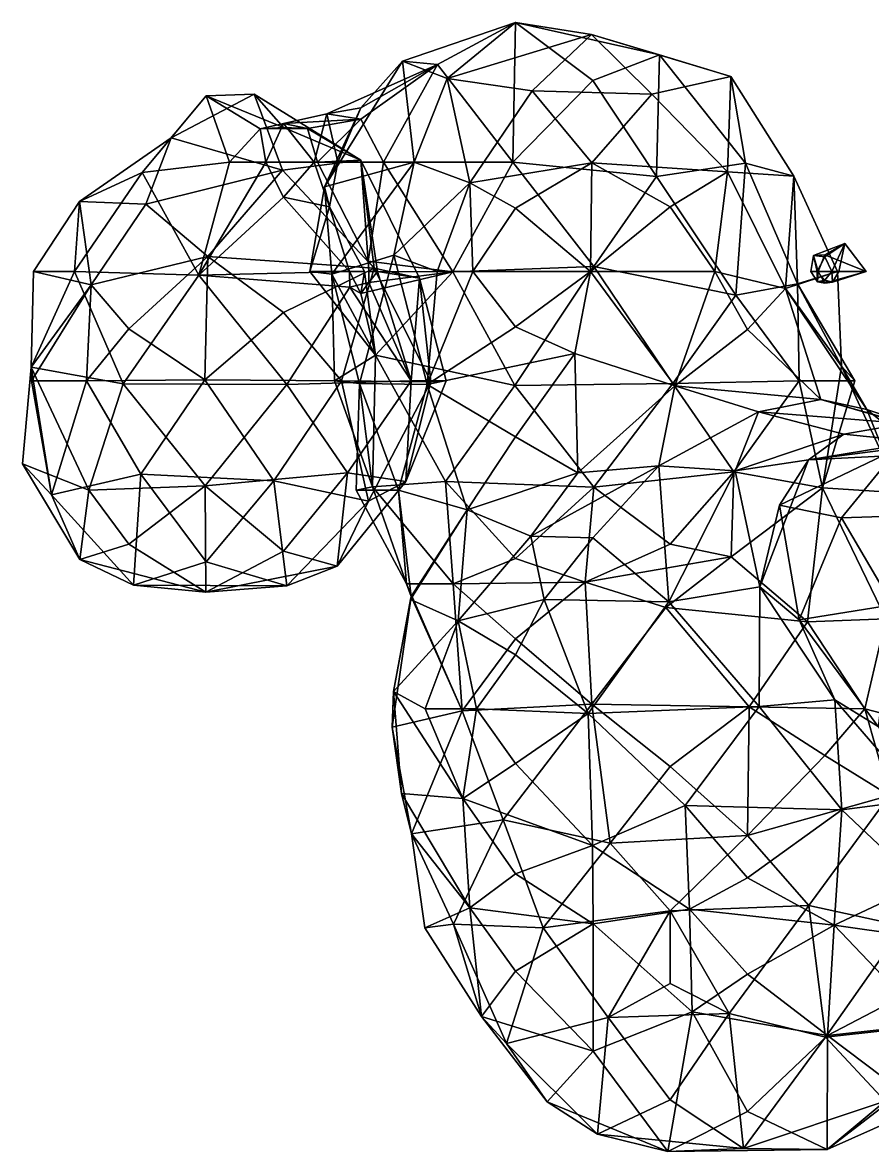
# Model space of a CAD drawing. Extents: x 290034 to 295698, y 4553723 to 4561693.
# Drawn here: x 291415 to 291553.5, y 4560545.4 to 4560729.3 of the extents above; entities that cross this region are included whole.
import ezdxf

# ---------------------------------------------------------------- set-up
doc = ezdxf.new("R2010")
doc.units = 0
doc.layers.add('Au_ppm_Pref_-_0_2', color=7, linetype='CONTINUOUS')

msp = doc.modelspace()

# ---------------------------------------------------------------- linework, layer by layer
at = {"layer": 'Au_ppm_Pref_-_0_2'}
for points in [[(291495.3, 4560729.26, 1603.63), (291484.17, 4560720.15, 1608.83), (291476.92, 4560722.95, 1603.62)], [(291495.3, 4560729.26, 1603.63), (291476.92, 4560722.95, 1603.62), (291482.6, 4560722.45, 1598.25)], [(291494.9, 4560706.53, 1597.78), (291495.3, 4560729.26, 1603.63), (291482.6, 4560722.45, 1598.25)], [(291495.3, 4560729.26, 1603.63), (291507.71, 4560727.34, 1609.88), (291484.17, 4560720.15, 1608.83)], [(291494.9, 4560706.53, 1597.78), (291507.93, 4560719.84, 1599.18), (291495.3, 4560729.26, 1603.63)], [(291495.3, 4560729.26, 1603.63), (291507.93, 4560719.84, 1599.18), (291518.77, 4560724.01, 1603.93)], [(291518.77, 4560724.01, 1603.93), (291507.71, 4560727.34, 1609.88), (291495.3, 4560729.26, 1603.63)], [(291484.17, 4560720.15, 1608.83), (291507.71, 4560727.34, 1609.88), (291498.03, 4560718.14, 1614.7)], [(291498.03, 4560718.14, 1614.7), (291507.71, 4560727.34, 1609.88), (291517.52, 4560717.57, 1614.66)], [(291518.77, 4560724.01, 1603.93), (291530.4, 4560720.49, 1609.56), (291507.71, 4560727.34, 1609.88)], [(291530.4, 4560720.49, 1609.56), (291517.52, 4560717.57, 1614.66), (291507.71, 4560727.34, 1609.88)], [(291518.77, 4560724.01, 1603.93), (291507.93, 4560719.84, 1599.18), (291518.27, 4560704.18, 1599.53)], [(291532.8, 4560706.34, 1603.69), (291518.77, 4560724.01, 1603.93), (291518.27, 4560704.18, 1599.53)], [(291532.8, 4560706.34, 1603.69), (291530.4, 4560720.49, 1609.56), (291518.77, 4560724.01, 1603.93)], [(291464.18, 4560702.5, 1603.62), (291476.92, 4560722.95, 1603.62), (291478.78, 4560706.54, 1608.15)], [(291464.18, 4560702.5, 1603.62), (291470.14, 4560715.39, 1600.63), (291476.92, 4560722.95, 1603.62)], [(291482.6, 4560722.45, 1598.25), (291470.14, 4560715.39, 1600.63), (291464.57, 4560714.41, 1597.68)], [(291482.6, 4560722.45, 1598.25), (291464.57, 4560714.41, 1597.68), (291470.14, 4560713.54, 1595.34)], [(291482.6, 4560722.45, 1598.25), (291476.92, 4560722.95, 1603.62), (291470.14, 4560715.39, 1600.63)], [(291473.79, 4560706.54, 1595.95), (291482.6, 4560722.45, 1598.25), (291470.14, 4560713.54, 1595.34)], [(291473.79, 4560706.54, 1595.95), (291494.9, 4560706.53, 1597.78), (291482.6, 4560722.45, 1598.25)], [(291476.92, 4560722.95, 1603.62), (291484.17, 4560720.15, 1608.83), (291478.78, 4560706.54, 1608.15)], [(291530.4, 4560720.49, 1609.56), (291529.86, 4560704.94, 1614.98), (291517.52, 4560717.57, 1614.66)], [(291530.4, 4560720.49, 1609.56), (291540.66, 4560704.22, 1609.56), (291529.86, 4560704.94, 1614.98)], [(291532.8, 4560706.34, 1603.69), (291540.66, 4560704.22, 1609.56), (291530.4, 4560720.49, 1609.56)], [(291487.88, 4560703.13, 1614.43), (291478.78, 4560706.54, 1608.15), (291484.17, 4560720.15, 1608.83)], [(291487.88, 4560703.13, 1614.43), (291484.17, 4560720.15, 1608.83), (291498.03, 4560718.14, 1614.7)], [(291507.93, 4560719.84, 1599.18), (291494.9, 4560706.53, 1597.78), (291518.27, 4560704.18, 1599.53)], [(291448.69, 4560706.54, 1591.74), (291434.5, 4560704.85, 1590.16), (291444.94, 4560717.34, 1589.4)], [(291439.22, 4560710.49, 1584.48), (291444.94, 4560717.34, 1589.4), (291434.5, 4560704.85, 1590.16)], [(291457.36, 4560705.21, 1580.11), (291452.74, 4560717.57, 1585.8), (291439.22, 4560710.49, 1584.48)], [(291439.22, 4560710.49, 1584.48), (291452.74, 4560717.57, 1585.8), (291444.94, 4560717.34, 1589.4)], [(291457.54, 4560712.15, 1589.87), (291444.94, 4560717.34, 1589.4), (291452.74, 4560717.57, 1585.8)], [(291457.54, 4560712.15, 1589.87), (291453.71, 4560711.94, 1591.74), (291444.94, 4560717.34, 1589.4)], [(291448.69, 4560706.54, 1591.74), (291444.94, 4560717.34, 1589.4), (291453.71, 4560711.94, 1591.74)], [(291457.54, 4560712.15, 1589.87), (291452.74, 4560717.57, 1585.8), (291470.09, 4560706.84, 1585.62)], [(291457.36, 4560705.21, 1580.11), (291470.09, 4560706.84, 1585.62), (291452.74, 4560717.57, 1585.8)], [(291487.88, 4560703.13, 1614.43), (291498.03, 4560718.14, 1614.7), (291507.76, 4560706.41, 1617.94)], [(291498.03, 4560718.14, 1614.7), (291517.52, 4560717.57, 1614.66), (291507.76, 4560706.41, 1617.94)], [(291517.52, 4560717.57, 1614.66), (291529.86, 4560704.94, 1614.98), (291507.76, 4560706.41, 1617.94)], [(291464.18, 4560702.5, 1603.62), (291466.35, 4560706.54, 1599.46), (291470.14, 4560715.39, 1600.63)], [(291464.57, 4560714.41, 1597.68), (291470.14, 4560715.39, 1600.63), (291466.35, 4560706.54, 1599.46)], [(291470.14, 4560713.54, 1595.34), (291464.57, 4560714.41, 1597.68), (291457.54, 4560712.8, 1593.83)], [(291462.52, 4560706.54, 1597.68), (291457.54, 4560712.8, 1593.83), (291464.57, 4560714.41, 1597.68)], [(291470.14, 4560713.54, 1595.34), (291457.54, 4560712.8, 1593.83), (291461.41, 4560712.02, 1591.74)], [(291463.06, 4560706.54, 1591.74), (291470.14, 4560713.54, 1595.34), (291461.41, 4560712.02, 1591.74)], [(291462.52, 4560706.54, 1597.68), (291464.57, 4560714.41, 1597.68), (291466.35, 4560706.54, 1599.46)], [(291463.06, 4560706.54, 1591.74), (291473.79, 4560706.54, 1595.95), (291470.14, 4560713.54, 1595.34)], [(291454.65, 4560706.54, 1593.1), (291448.69, 4560706.54, 1591.74), (291453.71, 4560711.94, 1591.74)], [(291457.54, 4560712.8, 1593.83), (291454.65, 4560706.54, 1593.1), (291453.71, 4560711.94, 1591.74)], [(291457.54, 4560712.8, 1593.83), (291453.71, 4560711.94, 1591.74), (291461.41, 4560712.02, 1591.74)], [(291461.41, 4560712.02, 1591.74), (291453.71, 4560711.94, 1591.74), (291457.54, 4560712.15, 1589.87)], [(291462.52, 4560706.54, 1597.68), (291454.65, 4560706.54, 1593.1), (291457.54, 4560712.8, 1593.83)], [(291461.41, 4560712.02, 1591.74), (291457.54, 4560712.15, 1589.87), (291470.09, 4560706.84, 1585.62)], [(291463.06, 4560706.54, 1591.74), (291461.41, 4560712.02, 1591.74), (291470.09, 4560706.84, 1585.62)], [(291434.5, 4560704.85, 1590.16), (291424.3, 4560700.09, 1585.8), (291439.22, 4560710.49, 1584.48)], [(291424.3, 4560700.09, 1585.8), (291435.08, 4560699.66, 1580.86), (291439.22, 4560710.49, 1584.48)], [(291439.22, 4560710.49, 1584.48), (291435.08, 4560699.66, 1580.86), (291457.36, 4560705.21, 1580.11)], [(291448.69, 4560706.54, 1591.74), (291443.7, 4560688.12, 1592.48), (291434.5, 4560704.85, 1590.16)], [(291457.54, 4560700.81, 1593.65), (291443.7, 4560688.12, 1592.48), (291454.65, 4560706.54, 1593.1)], [(291454.65, 4560706.54, 1593.1), (291443.7, 4560688.12, 1592.48), (291448.69, 4560706.54, 1591.74)], [(291457.54, 4560700.81, 1593.65), (291454.65, 4560706.54, 1593.1), (291462.52, 4560706.54, 1597.68)], [(291457.36, 4560705.21, 1580.11), (291472.27, 4560689.27, 1578.51), (291470.09, 4560706.84, 1585.62)], [(291457.54, 4560700.81, 1593.65), (291462.52, 4560706.54, 1597.68), (291464.99, 4560699.25, 1597.68)], [(291464.99, 4560699.25, 1597.68), (291462.52, 4560706.54, 1597.68), (291466.35, 4560706.54, 1599.46)], [(291463.06, 4560706.54, 1591.74), (291470.09, 4560706.84, 1585.62), (291471.33, 4560690.41, 1591.74)], [(291471.33, 4560690.41, 1591.74), (291473.79, 4560706.54, 1595.95), (291463.06, 4560706.54, 1591.74)], [(291478.78, 4560706.54, 1608.15), (291465.4, 4560688.29, 1604.65), (291464.18, 4560702.5, 1603.62)], [(291464.18, 4560702.5, 1603.62), (291464.99, 4560699.25, 1597.68), (291466.35, 4560706.54, 1599.46)], [(291465.4, 4560688.29, 1604.65), (291478.78, 4560706.54, 1608.15), (291475.48, 4560691.39, 1610.47)], [(291471.33, 4560690.41, 1591.74), (291470.09, 4560706.84, 1585.62), (291472.84, 4560688.72, 1590.46)], [(291472.84, 4560688.72, 1590.46), (291470.09, 4560706.84, 1585.62), (291479.69, 4560687.63, 1585.13)], [(291479.69, 4560687.63, 1585.13), (291470.09, 4560706.84, 1585.62), (291472.27, 4560689.27, 1578.51)], [(291485.09, 4560688.63, 1596.29), (291473.79, 4560706.54, 1595.95), (291471.33, 4560690.41, 1591.74)], [(291473.79, 4560706.54, 1595.95), (291485.09, 4560688.63, 1596.29), (291494.9, 4560706.53, 1597.78)], [(291487.88, 4560703.13, 1614.43), (291475.48, 4560691.39, 1610.47), (291478.78, 4560706.54, 1608.15)], [(291485.09, 4560688.63, 1596.29), (291508.09, 4560689.51, 1599.37), (291494.9, 4560706.53, 1597.78)], [(291507.76, 4560706.41, 1617.94), (291495.33, 4560699.04, 1618.94), (291487.88, 4560703.13, 1614.43)], [(291508.09, 4560689.51, 1599.37), (291518.27, 4560704.18, 1599.53), (291494.9, 4560706.53, 1597.78)], [(291507.52, 4560688.72, 1618.86), (291495.33, 4560699.04, 1618.94), (291507.76, 4560706.41, 1617.94)], [(291507.52, 4560688.72, 1618.86), (291507.76, 4560706.41, 1617.94), (291520.53, 4560699.23, 1619)], [(291520.53, 4560699.23, 1619), (291507.76, 4560706.41, 1617.94), (291529.86, 4560704.94, 1614.98)], [(291532.8, 4560706.34, 1603.69), (291518.27, 4560704.18, 1599.53), (291531.23, 4560684.87, 1599.86)], [(291541.26, 4560686.68, 1604.14), (291532.8, 4560706.34, 1603.69), (291531.23, 4560684.87, 1599.86)], [(291540.66, 4560704.22, 1609.56), (291532.8, 4560706.34, 1603.69), (291541.26, 4560686.68, 1604.14)], [(291424.3, 4560700.09, 1585.8), (291434.5, 4560704.85, 1590.16), (291423.45, 4560688.72, 1589.99)], [(291423.45, 4560688.72, 1589.99), (291434.5, 4560704.85, 1590.16), (291443.7, 4560688.12, 1592.48)], [(291457.36, 4560705.21, 1580.11), (291435.08, 4560699.66, 1580.86), (291445.16, 4560691.15, 1577.28)], [(291457.36, 4560705.21, 1580.11), (291445.16, 4560691.15, 1577.28), (291472.27, 4560689.27, 1578.51)], [(291508.09, 4560689.51, 1599.37), (291531.23, 4560684.87, 1599.86), (291518.27, 4560704.18, 1599.53)], [(291529.86, 4560704.94, 1614.98), (291527.78, 4560688.72, 1618.91), (291520.53, 4560699.23, 1619)], [(291529.86, 4560704.94, 1614.98), (291539.31, 4560685.94, 1614.84), (291527.78, 4560688.72, 1618.91)], [(291540.66, 4560704.22, 1609.56), (291539.31, 4560685.94, 1614.84), (291529.86, 4560704.94, 1614.98)], [(291540.66, 4560704.22, 1609.56), (291547.8, 4560688.72, 1609.56), (291539.31, 4560685.94, 1614.84)], [(291547.8, 4560688.72, 1609.56), (291540.66, 4560704.22, 1609.56), (291541.26, 4560686.68, 1604.14)], [(291464.18, 4560702.5, 1603.62), (291461.82, 4560688.72, 1599.7), (291464.99, 4560699.25, 1597.68)], [(291464.18, 4560702.5, 1603.62), (291465.4, 4560688.29, 1604.65), (291461.82, 4560688.72, 1599.7)], [(291482.54, 4560688.72, 1615.5), (291475.48, 4560691.39, 1610.47), (291487.88, 4560703.13, 1614.43)], [(291482.54, 4560688.72, 1615.5), (291487.88, 4560703.13, 1614.43), (291488.36, 4560688.72, 1618.78)], [(291487.88, 4560703.13, 1614.43), (291495.33, 4560699.04, 1618.94), (291488.36, 4560688.72, 1618.78)], [(291416.8, 4560688.72, 1585.8), (291424.3, 4560700.09, 1585.8), (291423.45, 4560688.72, 1589.99)], [(291424.3, 4560700.09, 1585.8), (291416.8, 4560688.72, 1585.8), (291426.15, 4560686.55, 1580.5)], [(291424.3, 4560700.09, 1585.8), (291426.15, 4560686.55, 1580.5), (291435.08, 4560699.66, 1580.86)], [(291457.54, 4560700.81, 1593.65), (291468.24, 4560688.72, 1592.63), (291443.7, 4560688.12, 1592.48)], [(291464.99, 4560699.25, 1597.68), (291468.24, 4560688.72, 1592.63), (291457.54, 4560700.81, 1593.65)], [(291445.16, 4560691.15, 1577.28), (291435.08, 4560699.66, 1580.86), (291426.15, 4560686.55, 1580.5)], [(291461.82, 4560688.72, 1599.7), (291470.7, 4560688.72, 1597.68), (291464.99, 4560699.25, 1597.68)], [(291470.7, 4560688.72, 1597.68), (291468.24, 4560688.72, 1592.63), (291464.99, 4560699.25, 1597.68)], [(291507.52, 4560688.72, 1618.86), (291488.36, 4560688.72, 1618.78), (291495.33, 4560699.04, 1618.94)], [(291507.52, 4560688.72, 1618.86), (291520.53, 4560699.23, 1619), (291527.78, 4560688.72, 1618.91)], [(291543.89, 4560691.32, 1567.98), (291548.95, 4560693.27, 1567.98), (291545.73, 4560691.44, 1568.89)], [(291548.95, 4560693.27, 1567.98), (291543.89, 4560691.32, 1567.98), (291545.73, 4560691.08, 1567.19)], [(291552.47, 4560688.72, 1571.16), (291545.73, 4560691.44, 1568.89), (291548.95, 4560693.27, 1567.98)], [(291548.95, 4560693.27, 1567.98), (291545.73, 4560691.08, 1567.19), (291546.86, 4560688.72, 1567.45)], [(291548.01, 4560688.72, 1567.98), (291548.95, 4560693.27, 1567.98), (291546.86, 4560688.72, 1567.45)], [(291552.47, 4560688.72, 1571.16), (291548.95, 4560693.27, 1567.98), (291548.01, 4560688.72, 1567.98)], [(291432.34, 4560679.35, 1577.04), (291445.16, 4560691.15, 1577.28), (291426.15, 4560686.55, 1580.5)], [(291445.16, 4560691.15, 1577.28), (291432.34, 4560679.35, 1577.04), (291444.67, 4560671.05, 1576.07)], [(291457.54, 4560682.02, 1576.16), (291445.16, 4560691.15, 1577.28), (291444.67, 4560671.05, 1576.07)], [(291445.16, 4560691.15, 1577.28), (291457.54, 4560682.02, 1576.16), (291472.27, 4560689.27, 1578.51)], [(291465.4, 4560688.29, 1604.65), (291475.48, 4560691.39, 1610.47), (291469.9, 4560670.47, 1609.49)], [(291480.93, 4560670.31, 1616.35), (291469.9, 4560670.47, 1609.49), (291475.48, 4560691.39, 1610.47)], [(291480.93, 4560670.31, 1616.35), (291475.48, 4560691.39, 1610.47), (291482.54, 4560688.72, 1615.5)], [(291543.41, 4560688.72, 1567.98), (291543.89, 4560691.32, 1567.98), (291544.63, 4560688.72, 1568.5)], [(291543.89, 4560691.32, 1567.98), (291543.41, 4560688.72, 1567.98), (291544.44, 4560688.72, 1567.38)], [(291543.89, 4560691.32, 1567.98), (291545.73, 4560691.44, 1568.89), (291544.63, 4560688.72, 1568.5)], [(291543.89, 4560691.32, 1567.98), (291544.44, 4560688.72, 1567.38), (291545.73, 4560691.08, 1567.19)], [(291545.73, 4560691.08, 1567.19), (291544.44, 4560688.72, 1567.38), (291546.86, 4560688.72, 1567.45)], [(291552.47, 4560688.72, 1571.16), (291544.63, 4560688.72, 1568.5), (291545.73, 4560691.44, 1568.89)], [(291457.54, 4560682.02, 1576.16), (291466.97, 4560670.9, 1575.41), (291472.27, 4560689.27, 1578.51)], [(291472.27, 4560689.27, 1578.51), (291466.97, 4560670.9, 1575.41), (291481.54, 4560670.76, 1579.94)], [(291471.41, 4560688.72, 1591.74), (291485.09, 4560688.63, 1596.29), (291471.33, 4560690.41, 1591.74)], [(291471.41, 4560688.72, 1591.74), (291471.33, 4560690.41, 1591.74), (291472.84, 4560688.72, 1590.46)], [(291479.69, 4560687.63, 1585.13), (291472.27, 4560689.27, 1578.51), (291481.54, 4560670.76, 1579.94)], [(291495.18, 4560670.12, 1597.43), (291508.09, 4560689.51, 1599.37), (291485.09, 4560688.63, 1596.29)], [(291508.09, 4560689.51, 1599.37), (291495.18, 4560670.12, 1597.43), (291520.93, 4560670.46, 1598.72)], [(291508.09, 4560689.51, 1599.37), (291520.93, 4560670.46, 1598.72), (291531.23, 4560684.87, 1599.86)], [(291416.8, 4560688.72, 1585.8), (291423.45, 4560688.72, 1589.99), (291416.42, 4560673.11, 1586.12)], [(291416.42, 4560673.11, 1586.12), (291423.45, 4560688.72, 1589.99), (291431.39, 4560670.43, 1590.31)], [(291426.15, 4560686.55, 1580.5), (291416.8, 4560688.72, 1585.8), (291416.42, 4560673.11, 1586.12)], [(291431.39, 4560670.43, 1590.31), (291423.45, 4560688.72, 1589.99), (291443.7, 4560688.12, 1592.48)], [(291458.06, 4560670.28, 1590.51), (291431.39, 4560670.43, 1590.31), (291443.7, 4560688.12, 1592.48)], [(291468.34, 4560686.18, 1591.74), (291443.7, 4560688.12, 1592.48), (291468.24, 4560688.72, 1592.63)], [(291468.34, 4560686.18, 1591.74), (291458.06, 4560670.28, 1590.51), (291443.7, 4560688.12, 1592.48)], [(291465.4, 4560688.29, 1604.65), (291472.51, 4560675.06, 1598.46), (291461.82, 4560688.72, 1599.7)], [(291470.7, 4560688.72, 1597.68), (291461.82, 4560688.72, 1599.7), (291472.51, 4560675.06, 1598.46)], [(291465.4, 4560688.29, 1604.65), (291469.9, 4560670.47, 1609.49), (291465.81, 4560670.9, 1603.62)], [(291472.51, 4560675.06, 1598.46), (291465.4, 4560688.29, 1604.65), (291465.81, 4560670.9, 1603.62)], [(291468.34, 4560686.18, 1591.74), (291468.24, 4560688.72, 1592.63), (291470.14, 4560685.13, 1592.94)], [(291470.7, 4560688.72, 1597.68), (291470.14, 4560685.13, 1592.94), (291468.24, 4560688.72, 1592.63)], [(291470.7, 4560688.72, 1597.68), (291472.51, 4560675.06, 1598.46), (291470.14, 4560685.13, 1592.94)], [(291485.09, 4560688.63, 1596.29), (291471.43, 4560686.89, 1591.74), (291470.14, 4560685.13, 1592.94)], [(291485.09, 4560688.63, 1596.29), (291470.14, 4560685.13, 1592.94), (291472.51, 4560675.06, 1598.46)], [(291471.43, 4560686.89, 1591.74), (291485.09, 4560688.63, 1596.29), (291471.41, 4560688.72, 1591.74)], [(291471.41, 4560688.72, 1591.74), (291472.84, 4560688.72, 1590.46), (291471.43, 4560686.89, 1591.74)], [(291472.84, 4560688.72, 1590.46), (291478.34, 4560670.9, 1589.67), (291471.43, 4560686.89, 1591.74)], [(291485.09, 4560688.63, 1596.29), (291472.51, 4560675.06, 1598.46), (291495.18, 4560670.12, 1597.43)], [(291472.84, 4560688.72, 1590.46), (291479.69, 4560687.63, 1585.13), (291478.34, 4560670.9, 1589.67)], [(291478.34, 4560670.9, 1589.67), (291479.69, 4560687.63, 1585.13), (291484.03, 4560670.9, 1585.8)], [(291479.69, 4560687.63, 1585.13), (291481.54, 4560670.76, 1579.94), (291484.03, 4560670.9, 1585.8)], [(291482.54, 4560688.72, 1615.5), (291488.36, 4560688.72, 1618.78), (291480.93, 4560670.31, 1616.35)], [(291495.33, 4560679.72, 1618.5), (291480.93, 4560670.31, 1616.35), (291488.36, 4560688.72, 1618.78)], [(291495.33, 4560679.72, 1618.5), (291488.36, 4560688.72, 1618.78), (291507.52, 4560688.72, 1618.86)], [(291495.33, 4560679.72, 1618.5), (291507.52, 4560688.72, 1618.86), (291504.96, 4560675.35, 1618.38)], [(291521.27, 4560670.11, 1619.63), (291504.96, 4560675.35, 1618.38), (291507.52, 4560688.72, 1618.86)], [(291521.27, 4560670.11, 1619.63), (291507.52, 4560688.72, 1618.86), (291527.78, 4560688.72, 1618.91)], [(291521.27, 4560670.11, 1619.63), (291527.78, 4560688.72, 1618.91), (291533.13, 4560679.26, 1618.28)], [(291533.13, 4560679.26, 1618.28), (291527.78, 4560688.72, 1618.91), (291539.31, 4560685.94, 1614.84)], [(291539.31, 4560685.94, 1614.84), (291547.8, 4560688.72, 1609.56), (291548.43, 4560673.27, 1609.37)], [(291547.8, 4560688.72, 1609.56), (291541.26, 4560686.68, 1604.14), (291548.43, 4560673.27, 1609.37)], [(291544.52, 4560687.01, 1567.98), (291543.41, 4560688.72, 1567.98), (291544.63, 4560688.72, 1568.5)], [(291543.41, 4560688.72, 1567.98), (291544.52, 4560687.01, 1567.98), (291544.44, 4560688.72, 1567.38)], [(291544.52, 4560687.01, 1567.98), (291545.73, 4560687.32, 1567.51), (291544.44, 4560688.72, 1567.38)], [(291546.86, 4560688.72, 1567.45), (291544.44, 4560688.72, 1567.38), (291545.73, 4560687.32, 1567.51)], [(291544.52, 4560687.01, 1567.98), (291544.63, 4560688.72, 1568.5), (291545.73, 4560686.83, 1568.61)], [(291544.52, 4560687.01, 1567.98), (291546.95, 4560686.99, 1567.98), (291545.73, 4560687.32, 1567.51)], [(291552.47, 4560688.72, 1571.16), (291545.73, 4560686.83, 1568.61), (291544.63, 4560688.72, 1568.5)], [(291552.47, 4560688.72, 1571.16), (291546.95, 4560686.99, 1567.98), (291545.73, 4560686.83, 1568.61)], [(291546.95, 4560686.99, 1567.98), (291546.86, 4560688.72, 1567.45), (291545.73, 4560687.32, 1567.51)], [(291546.95, 4560686.99, 1567.98), (291548.01, 4560688.72, 1567.98), (291546.86, 4560688.72, 1567.45)], [(291552.47, 4560688.72, 1571.16), (291548.01, 4560688.72, 1567.98), (291546.95, 4560686.99, 1567.98)], [(291416.44, 4560670.9, 1579.86), (291426.15, 4560686.55, 1580.5), (291416.42, 4560673.11, 1586.12)], [(291426.15, 4560686.55, 1580.5), (291416.44, 4560670.9, 1579.86), (291425.41, 4560670.9, 1576.59)], [(291432.34, 4560679.35, 1577.04), (291426.15, 4560686.55, 1580.5), (291425.41, 4560670.9, 1576.59)], [(291468.34, 4560686.18, 1591.74), (291478.34, 4560670.9, 1589.67), (291458.06, 4560670.28, 1590.51)], [(291468.34, 4560686.18, 1591.74), (291470.14, 4560685.13, 1592.94), (291471.43, 4560686.89, 1591.74)], [(291468.34, 4560686.18, 1591.74), (291471.43, 4560686.89, 1591.74), (291478.34, 4560670.9, 1589.67)], [(291541.56, 4560670.9, 1599.64), (291541.26, 4560686.68, 1604.14), (291531.23, 4560684.87, 1599.86)], [(291539.31, 4560685.94, 1614.84), (291545.05, 4560667.85, 1620.98), (291533.13, 4560679.26, 1618.28)], [(291539.31, 4560685.94, 1614.84), (291552.56, 4560666.24, 1616.26), (291545.05, 4560667.85, 1620.98)], [(291552.56, 4560666.24, 1616.26), (291539.31, 4560685.94, 1614.84), (291548.43, 4560673.27, 1609.37)], [(291541.56, 4560670.9, 1599.64), (291550.59, 4560670.9, 1603.62), (291541.26, 4560686.68, 1604.14)], [(291550.59, 4560670.9, 1603.62), (291548.43, 4560673.27, 1609.37), (291541.26, 4560686.68, 1604.14)], [(291546.95, 4560686.99, 1567.98), (291544.52, 4560687.01, 1567.98), (291545.73, 4560686.83, 1568.61)], [(291541.56, 4560670.9, 1599.64), (291531.23, 4560684.87, 1599.86), (291520.93, 4560670.46, 1598.72)], [(291444.67, 4560671.05, 1576.07), (291466.97, 4560670.9, 1575.41), (291457.54, 4560682.02, 1576.16)], [(291432.34, 4560679.35, 1577.04), (291425.41, 4560670.9, 1576.59), (291444.67, 4560671.05, 1576.07)], [(291480.93, 4560670.31, 1616.35), (291495.33, 4560679.72, 1618.5), (291504.96, 4560675.35, 1618.38)], [(291521.27, 4560670.11, 1619.63), (291533.13, 4560679.26, 1618.28), (291545.05, 4560667.85, 1620.98)], [(291472.51, 4560675.06, 1598.46), (291465.81, 4560670.9, 1603.62), (291472.02, 4560653.64, 1603.89)], [(291472.51, 4560675.06, 1598.46), (291472.02, 4560653.64, 1603.89), (291483.89, 4560654.49, 1598.69)], [(291483.89, 4560654.49, 1598.69), (291495.18, 4560670.12, 1597.43), (291472.51, 4560675.06, 1598.46)], [(291480.93, 4560670.31, 1616.35), (291504.96, 4560675.35, 1618.38), (291495.33, 4560661.77, 1618.39)], [(291495.33, 4560661.77, 1618.39), (291504.96, 4560675.35, 1618.38), (291505.48, 4560655.91, 1622.02)], [(291521.27, 4560670.11, 1619.63), (291505.48, 4560655.91, 1622.02), (291504.96, 4560675.35, 1618.38)], [(291416.42, 4560673.11, 1586.12), (291415, 4560657.37, 1585.8), (291419.71, 4560652.33, 1579.82)], [(291415, 4560657.37, 1585.8), (291416.42, 4560673.11, 1586.12), (291425.79, 4560653.08, 1588.89)], [(291416.44, 4560670.9, 1579.86), (291416.42, 4560673.11, 1586.12), (291419.71, 4560652.33, 1579.82)], [(291425.79, 4560653.08, 1588.89), (291416.42, 4560673.11, 1586.12), (291431.39, 4560670.43, 1590.31)], [(291548.43, 4560673.27, 1609.37), (291550.59, 4560670.9, 1603.62), (291545.32, 4560653.47, 1603.91)], [(291548.43, 4560673.27, 1609.37), (291545.32, 4560653.47, 1603.91), (291558, 4560652.68, 1609.62)], [(291552.56, 4560666.24, 1616.26), (291548.43, 4560673.27, 1609.37), (291558, 4560652.68, 1609.62)], [(291425.41, 4560670.9, 1576.59), (291416.44, 4560670.9, 1579.86), (291419.71, 4560652.33, 1579.82)], [(291434.28, 4560655.67, 1575.7), (291425.41, 4560670.9, 1576.59), (291419.71, 4560652.33, 1579.82)], [(291444.67, 4560671.05, 1576.07), (291425.41, 4560670.9, 1576.59), (291434.28, 4560655.67, 1575.7)], [(291434.28, 4560655.67, 1575.7), (291455.96, 4560654.62, 1575.18), (291444.67, 4560671.05, 1576.07)], [(291444.67, 4560671.05, 1576.07), (291455.96, 4560654.62, 1575.18), (291466.97, 4560670.9, 1575.41)], [(291466.97, 4560670.9, 1575.41), (291455.96, 4560654.62, 1575.18), (291471.37, 4560651.28, 1578.99)], [(291458.06, 4560670.28, 1590.51), (291478.34, 4560670.9, 1589.67), (291467.95, 4560655.91, 1589.76)], [(291472.02, 4560653.64, 1603.89), (291465.81, 4560670.9, 1603.62), (291469.9, 4560670.47, 1609.49)], [(291481.54, 4560670.76, 1579.94), (291466.97, 4560670.9, 1575.41), (291471.37, 4560651.28, 1578.99)], [(291478.34, 4560670.9, 1589.67), (291477.46, 4560654.5, 1584.83), (291467.95, 4560655.91, 1589.76)], [(291481.54, 4560670.76, 1579.94), (291471.37, 4560651.28, 1578.99), (291477.46, 4560654.5, 1584.83)], [(291478.34, 4560670.9, 1589.67), (291484.03, 4560670.9, 1585.8), (291477.46, 4560654.5, 1584.83)], [(291477.46, 4560654.5, 1584.83), (291484.03, 4560670.9, 1585.8), (291481.54, 4560670.76, 1579.94)], [(291541.56, 4560670.9, 1599.64), (291520.93, 4560670.46, 1598.72), (291530.88, 4560656.1, 1599.75)], [(291541.56, 4560670.9, 1599.64), (291530.88, 4560656.1, 1599.75), (291545.32, 4560653.47, 1603.91)], [(291541.56, 4560670.9, 1599.64), (291545.32, 4560653.47, 1603.91), (291550.59, 4560670.9, 1603.62)], [(291431.39, 4560670.43, 1590.31), (291444.76, 4560653.79, 1590.09), (291425.79, 4560653.08, 1588.89)], [(291458.06, 4560670.28, 1590.51), (291444.76, 4560653.79, 1590.09), (291431.39, 4560670.43, 1590.31)], [(291458.06, 4560670.28, 1590.51), (291467.95, 4560655.91, 1589.76), (291444.76, 4560653.79, 1590.09)], [(291469.36, 4560653.08, 1609.56), (291469.9, 4560670.47, 1609.49), (291476.24, 4560653.08, 1614.52)], [(291472.02, 4560653.64, 1603.89), (291469.9, 4560670.47, 1609.49), (291469.36, 4560653.08, 1609.56)], [(291469.9, 4560670.47, 1609.49), (291480.93, 4560670.31, 1616.35), (291476.24, 4560653.08, 1614.52)], [(291476.24, 4560653.08, 1614.52), (291480.93, 4560670.31, 1616.35), (291487.43, 4560649.86, 1620.3)], [(291487.43, 4560649.86, 1620.3), (291480.93, 4560670.31, 1616.35), (291495.33, 4560661.77, 1618.39)], [(291508.06, 4560653.57, 1598.6), (291495.18, 4560670.12, 1597.43), (291483.89, 4560654.49, 1598.69)], [(291520.93, 4560670.46, 1598.72), (291495.18, 4560670.12, 1597.43), (291508.06, 4560653.57, 1598.6)], [(291521.27, 4560670.11, 1619.63), (291518.69, 4560657.06, 1627.6), (291505.48, 4560655.91, 1622.02)], [(291520.93, 4560670.46, 1598.72), (291508.06, 4560653.57, 1598.6), (291530.88, 4560656.1, 1599.75)], [(291521.27, 4560670.11, 1619.63), (291534.9, 4560665.86, 1626.53), (291518.69, 4560657.06, 1627.6)], [(291521.27, 4560670.11, 1619.63), (291545.05, 4560667.85, 1620.98), (291534.9, 4560665.86, 1626.53)], [(291558.79, 4560663.93, 1627.26), (291534.9, 4560665.86, 1626.53), (291545.05, 4560667.85, 1620.98)], [(291558.79, 4560663.93, 1627.26), (291545.05, 4560667.85, 1620.98), (291564.74, 4560662.15, 1621.44)], [(291564.74, 4560662.15, 1621.44), (291545.05, 4560667.85, 1620.98), (291552.56, 4560666.24, 1616.26)], [(291534.9, 4560665.86, 1626.53), (291531.13, 4560656.22, 1633.51), (291518.69, 4560657.06, 1627.6)], [(291534.9, 4560665.86, 1626.53), (291548.79, 4560662.22, 1631.86), (291531.13, 4560656.22, 1633.51)], [(291558.79, 4560663.93, 1627.26), (291548.79, 4560662.22, 1631.86), (291534.9, 4560665.86, 1626.53)], [(291564.74, 4560662.15, 1621.44), (291552.56, 4560666.24, 1616.26), (291570.68, 4560651.68, 1615.31)], [(291570.68, 4560651.68, 1615.31), (291552.56, 4560666.24, 1616.26), (291558, 4560652.68, 1609.62)], [(291560.96, 4560660.95, 1634.7), (291548.79, 4560662.22, 1631.86), (291558.79, 4560663.93, 1627.26)], [(291487.43, 4560649.86, 1620.3), (291495.33, 4560661.77, 1618.39), (291505.48, 4560655.91, 1622.02)], [(291548.79, 4560662.22, 1631.86), (291543.04, 4560658.05, 1639.36), (291531.13, 4560656.22, 1633.51)], [(291548.79, 4560662.22, 1631.86), (291560.96, 4560660.95, 1634.7), (291543.04, 4560658.05, 1639.36)], [(291538.31, 4560650.66, 1644.59), (291543.04, 4560658.05, 1639.36), (291557.72, 4560659.95, 1645.45)], [(291538.31, 4560650.66, 1644.59), (291557.72, 4560659.95, 1645.45), (291548.41, 4560648.56, 1650.14)], [(291560.96, 4560660.95, 1634.7), (291569.98, 4560659.41, 1639.23), (291543.04, 4560658.05, 1639.36)], [(291569.98, 4560659.41, 1639.23), (291557.72, 4560659.95, 1645.45), (291543.04, 4560658.05, 1639.36)], [(291569.94, 4560649.31, 1650.72), (291548.41, 4560648.56, 1650.14), (291557.72, 4560659.95, 1645.45)], [(291535.15, 4560637.35, 1639.06), (291531.13, 4560656.22, 1633.51), (291543.04, 4560658.05, 1639.36)], [(291535.15, 4560637.35, 1639.06), (291543.04, 4560658.05, 1639.36), (291538.31, 4560650.66, 1644.59)], [(291424.35, 4560641.78, 1585.8), (291419.71, 4560652.33, 1579.82), (291415, 4560657.37, 1585.8)], [(291425.79, 4560653.08, 1588.89), (291424.35, 4560641.78, 1585.8), (291415, 4560657.37, 1585.8)], [(291507.93, 4560645.31, 1630.72), (291497.83, 4560645.57, 1626.05), (291518.69, 4560657.06, 1627.6)], [(291518.69, 4560657.06, 1627.6), (291497.83, 4560645.57, 1626.05), (291505.48, 4560655.91, 1622.02)], [(291520.3, 4560634.9, 1633.69), (291507.93, 4560645.31, 1630.72), (291518.69, 4560657.06, 1627.6)], [(291508.06, 4560653.57, 1598.6), (291520.53, 4560644.27, 1600.68), (291530.88, 4560656.1, 1599.75)], [(291520.3, 4560634.9, 1633.69), (291518.69, 4560657.06, 1627.6), (291531.13, 4560656.22, 1633.51)], [(291535.15, 4560637.35, 1639.06), (291520.3, 4560634.9, 1633.69), (291531.13, 4560656.22, 1633.51)], [(291530.47, 4560642.21, 1604.68), (291530.88, 4560656.1, 1599.75), (291520.53, 4560644.27, 1600.68)], [(291530.47, 4560642.21, 1604.68), (291545.32, 4560653.47, 1603.91), (291530.88, 4560656.1, 1599.75)], [(291434.28, 4560655.67, 1575.7), (291419.71, 4560652.33, 1579.82), (291433.05, 4560637.59, 1580.3)], [(291434.28, 4560655.67, 1575.7), (291433.05, 4560637.59, 1580.3), (291444.94, 4560641.43, 1575.98)], [(291434.28, 4560655.67, 1575.7), (291444.94, 4560641.43, 1575.98), (291455.96, 4560654.62, 1575.18)], [(291457.54, 4560643.13, 1589.12), (291444.76, 4560653.79, 1590.09), (291467.95, 4560655.91, 1589.76)], [(291458.07, 4560637.48, 1580.04), (291455.96, 4560654.62, 1575.18), (291444.94, 4560641.43, 1575.98)], [(291471.37, 4560651.28, 1578.99), (291455.96, 4560654.62, 1575.18), (291458.07, 4560637.48, 1580.04)], [(291466.28, 4560640.71, 1585.8), (291457.54, 4560643.13, 1589.12), (291467.95, 4560655.91, 1589.76)], [(291477.46, 4560654.5, 1584.83), (291466.28, 4560640.71, 1585.8), (291467.95, 4560655.91, 1589.76)], [(291471.37, 4560651.28, 1578.99), (291466.28, 4560640.71, 1585.8), (291477.46, 4560654.5, 1584.83)], [(291483.89, 4560654.49, 1598.69), (291472.02, 4560653.64, 1603.89), (291485.17, 4560637.84, 1604.85)], [(291483.89, 4560654.49, 1598.69), (291485.17, 4560637.84, 1604.85), (291495.33, 4560641.94, 1599.9)], [(291483.89, 4560654.49, 1598.69), (291495.33, 4560641.94, 1599.9), (291508.06, 4560653.57, 1598.6)], [(291487.43, 4560649.86, 1620.3), (291505.48, 4560655.91, 1622.02), (291497.83, 4560645.57, 1626.05)], [(291433.05, 4560637.59, 1580.3), (291419.71, 4560652.33, 1579.82), (291424.35, 4560641.78, 1585.8)], [(291425.79, 4560653.08, 1588.89), (291432.34, 4560644.29, 1588.73), (291424.35, 4560641.78, 1585.8)], [(291425.79, 4560653.08, 1588.89), (291444.76, 4560653.79, 1590.09), (291432.34, 4560644.29, 1588.73)], [(291444.88, 4560636.48, 1585.68), (291432.34, 4560644.29, 1588.73), (291444.76, 4560653.79, 1590.09)], [(291444.88, 4560636.48, 1585.68), (291444.76, 4560653.79, 1590.09), (291457.54, 4560643.13, 1589.12)], [(291469.36, 4560653.08, 1609.56), (291477.53, 4560637.81, 1609.56), (291472.02, 4560653.64, 1603.89)], [(291469.36, 4560653.08, 1609.56), (291476.24, 4560653.08, 1614.52), (291477.53, 4560637.81, 1609.56)], [(291472.02, 4560653.64, 1603.89), (291477.53, 4560637.81, 1609.56), (291485.17, 4560637.84, 1604.85)], [(291477.53, 4560637.81, 1609.56), (291476.24, 4560653.08, 1614.52), (291478.3, 4560635.76, 1615.73)], [(291476.24, 4560653.08, 1614.52), (291487.43, 4560649.86, 1620.3), (291478.3, 4560635.76, 1615.73)], [(291508.06, 4560653.57, 1598.6), (291495.33, 4560641.94, 1599.9), (291506.66, 4560638.08, 1604.46)], [(291508.06, 4560653.57, 1598.6), (291506.66, 4560638.08, 1604.46), (291520.53, 4560644.27, 1600.68)], [(291530.47, 4560642.21, 1604.68), (291542.88, 4560631.63, 1607), (291545.32, 4560653.47, 1603.91)], [(291542.88, 4560631.63, 1607), (291555.67, 4560632.14, 1605.91), (291545.32, 4560653.47, 1603.91)], [(291545.32, 4560653.47, 1603.91), (291555.67, 4560632.14, 1605.91), (291558, 4560652.68, 1609.62)], [(291458.07, 4560637.48, 1580.04), (291466.28, 4560640.71, 1585.8), (291471.37, 4560651.28, 1578.99)], [(291535.15, 4560637.35, 1639.06), (291538.31, 4560650.66, 1644.59), (291541.51, 4560631.96, 1646.42)], [(291538.31, 4560650.66, 1644.59), (291548.41, 4560648.56, 1650.14), (291541.51, 4560631.96, 1646.42)], [(291487.43, 4560649.86, 1620.3), (291485.98, 4560631.79, 1626.33), (291478.19, 4560635.26, 1621.44)], [(291487.43, 4560649.86, 1620.3), (291478.19, 4560635.26, 1621.44), (291478.3, 4560635.76, 1615.73)], [(291487.43, 4560649.86, 1620.3), (291497.83, 4560645.57, 1626.05), (291485.98, 4560631.79, 1626.33)], [(291569.94, 4560649.31, 1650.72), (291556.73, 4560634.43, 1652.29), (291548.41, 4560648.56, 1650.14)], [(291556.73, 4560634.43, 1652.29), (291541.51, 4560631.96, 1646.42), (291548.41, 4560648.56, 1650.14)], [(291499.97, 4560635.26, 1631.13), (291485.98, 4560631.79, 1626.33), (291497.83, 4560645.57, 1626.05)], [(291499.97, 4560635.26, 1631.13), (291497.83, 4560645.57, 1626.05), (291507.93, 4560645.31, 1630.72)], [(291499.97, 4560635.26, 1631.13), (291507.93, 4560645.31, 1630.72), (291520.3, 4560634.9, 1633.69)], [(291444.88, 4560636.48, 1585.68), (291424.35, 4560641.78, 1585.8), (291432.34, 4560644.29, 1588.73)], [(291466.28, 4560640.71, 1585.8), (291444.88, 4560636.48, 1585.68), (291457.54, 4560643.13, 1589.12)], [(291530.47, 4560642.21, 1604.68), (291520.53, 4560644.27, 1600.68), (291506.66, 4560638.08, 1604.46)], [(291424.35, 4560641.78, 1585.8), (291444.88, 4560636.48, 1585.68), (291433.05, 4560637.59, 1580.3)], [(291433.05, 4560637.59, 1580.3), (291458.07, 4560637.48, 1580.04), (291444.94, 4560641.43, 1575.98)], [(291485.17, 4560637.84, 1604.85), (291506.66, 4560638.08, 1604.46), (291495.33, 4560641.94, 1599.9)], [(291530.47, 4560642.21, 1604.68), (291506.66, 4560638.08, 1604.46), (291519.83, 4560633.98, 1607.52)], [(291542.88, 4560631.63, 1607), (291530.47, 4560642.21, 1604.68), (291519.83, 4560633.98, 1607.52)], [(291444.88, 4560636.48, 1585.68), (291466.28, 4560640.71, 1585.8), (291458.07, 4560637.48, 1580.04)], [(291458.07, 4560637.48, 1580.04), (291433.05, 4560637.59, 1580.3), (291444.88, 4560636.48, 1585.68)], [(291485.17, 4560637.84, 1604.85), (291477.53, 4560637.81, 1609.56), (291486.6, 4560617.14, 1610.55)], [(291486.6, 4560617.14, 1610.55), (291477.53, 4560637.81, 1609.56), (291478.3, 4560635.76, 1615.73)], [(291506.66, 4560638.08, 1604.46), (291485.17, 4560637.84, 1604.85), (291495.33, 4560628.87, 1607.43)], [(291485.17, 4560637.84, 1604.85), (291486.6, 4560617.14, 1610.55), (291495.33, 4560628.87, 1607.43)], [(291506.66, 4560638.08, 1604.46), (291495.33, 4560628.87, 1607.43), (291507.75, 4560618.24, 1608.26)], [(291507.75, 4560618.24, 1608.26), (291519.83, 4560633.98, 1607.52), (291506.66, 4560638.08, 1604.46)], [(291475.44, 4560620.27, 1622.35), (291475.21, 4560614.5, 1616.22), (291478.3, 4560635.76, 1615.73)], [(291486.6, 4560617.14, 1610.55), (291478.3, 4560635.76, 1615.73), (291475.21, 4560614.5, 1616.22)], [(291478.19, 4560635.26, 1621.44), (291475.44, 4560620.27, 1622.35), (291478.3, 4560635.76, 1615.73)], [(291535, 4560617.86, 1632.45), (291520.3, 4560634.9, 1633.69), (291535.15, 4560637.35, 1639.06)], [(291535, 4560617.86, 1632.45), (291535.15, 4560637.35, 1639.06), (291547.33, 4560618.96, 1639.68)], [(291547.33, 4560618.96, 1639.68), (291535.15, 4560637.35, 1639.06), (291541.51, 4560631.96, 1646.42)], [(291475.44, 4560620.27, 1622.35), (291478.19, 4560635.26, 1621.44), (291485.98, 4560631.79, 1626.33)], [(291499.97, 4560635.26, 1631.13), (291495.33, 4560626.26, 1630.31), (291485.98, 4560631.79, 1626.33)], [(291495.33, 4560626.26, 1630.31), (291499.97, 4560635.26, 1631.13), (291507.15, 4560616.73, 1631.62)], [(291499.97, 4560635.26, 1631.13), (291520.3, 4560634.9, 1633.69), (291507.15, 4560616.73, 1631.62)], [(291535, 4560617.86, 1632.45), (291507.15, 4560616.73, 1631.62), (291520.3, 4560634.9, 1633.69)], [(291533.39, 4560617.79, 1607.48), (291519.83, 4560633.98, 1607.52), (291507.75, 4560618.24, 1608.26)], [(291533.39, 4560617.79, 1607.48), (291542.88, 4560631.63, 1607), (291519.83, 4560633.98, 1607.52)], [(291554.38, 4560614.61, 1646.29), (291541.51, 4560631.96, 1646.42), (291556.73, 4560634.43, 1652.29)], [(291555.67, 4560632.14, 1605.91), (291542.88, 4560631.63, 1607), (291552.24, 4560617.45, 1606.69)], [(291552.24, 4560617.45, 1606.69), (291568.72, 4560613.2, 1606.07), (291555.67, 4560632.14, 1605.91)], [(291485.98, 4560631.79, 1626.33), (291480.57, 4560617.45, 1627.37), (291475.44, 4560620.27, 1622.35)], [(291480.57, 4560617.45, 1627.37), (291485.98, 4560631.79, 1626.33), (291488.96, 4560617.45, 1630.38)], [(291495.33, 4560626.26, 1630.31), (291488.96, 4560617.45, 1630.38), (291485.98, 4560631.79, 1626.33)], [(291533.39, 4560617.79, 1607.48), (291552.24, 4560617.45, 1606.69), (291542.88, 4560631.63, 1607)], [(291547.33, 4560618.96, 1639.68), (291541.51, 4560631.96, 1646.42), (291554.38, 4560614.61, 1646.29)], [(291486.6, 4560617.14, 1610.55), (291507.75, 4560618.24, 1608.26), (291495.33, 4560628.87, 1607.43)], [(291495.33, 4560626.26, 1630.31), (291507.15, 4560616.73, 1631.62), (291488.96, 4560617.45, 1630.38)], [(291475.44, 4560620.27, 1622.35), (291476.72, 4560603.69, 1621.44), (291475.21, 4560614.5, 1616.22)], [(291475.44, 4560620.27, 1622.35), (291480.57, 4560617.45, 1627.37), (291486.73, 4560602.88, 1626.35)], [(291486.73, 4560602.88, 1626.35), (291476.72, 4560603.69, 1621.44), (291475.44, 4560620.27, 1622.35)], [(291486.73, 4560602.88, 1626.35), (291480.57, 4560617.45, 1627.37), (291488.96, 4560617.45, 1630.38)], [(291493.31, 4560599.39, 1608.25), (291507.75, 4560618.24, 1608.26), (291486.6, 4560617.14, 1610.55)], [(291486.73, 4560602.88, 1626.35), (291488.96, 4560617.45, 1630.38), (291495.33, 4560608.58, 1630.33)], [(291507.15, 4560616.73, 1631.62), (291495.33, 4560608.58, 1630.33), (291488.96, 4560617.45, 1630.38)], [(291507.75, 4560618.24, 1608.26), (291493.31, 4560599.39, 1608.25), (291510.73, 4560595.56, 1606.29)], [(291535, 4560617.86, 1632.45), (291522.94, 4560601.7, 1631.49), (291507.15, 4560616.73, 1631.62)], [(291533.39, 4560617.79, 1607.48), (291507.75, 4560618.24, 1608.26), (291520.53, 4560608.09, 1606.74)], [(291520.53, 4560608.09, 1606.74), (291507.75, 4560618.24, 1608.26), (291510.73, 4560595.56, 1606.29)], [(291533.1, 4560596.83, 1606.39), (291533.39, 4560617.79, 1607.48), (291520.53, 4560608.09, 1606.74)], [(291535, 4560617.86, 1632.45), (291548.46, 4560601.01, 1632.54), (291522.94, 4560601.7, 1631.49)], [(291545.73, 4560609.86, 1606.14), (291533.39, 4560617.79, 1607.48), (291533.1, 4560596.83, 1606.39)], [(291533.39, 4560617.79, 1607.48), (291545.73, 4560609.86, 1606.14), (291552.24, 4560617.45, 1606.69)], [(291535, 4560617.86, 1632.45), (291547.33, 4560618.96, 1639.68), (291548.46, 4560601.01, 1632.54)], [(291552.24, 4560617.45, 1606.69), (291545.73, 4560609.86, 1606.14), (291556.23, 4560603.37, 1605.85)], [(291548.46, 4560601.01, 1632.54), (291547.33, 4560618.96, 1639.68), (291561.36, 4560602.69, 1639.17)], [(291547.33, 4560618.96, 1639.68), (291554.38, 4560614.61, 1646.29), (291561.36, 4560602.69, 1639.17)], [(291552.24, 4560617.45, 1606.69), (291556.23, 4560603.37, 1605.85), (291568.72, 4560613.2, 1606.07)], [(291475.21, 4560614.5, 1616.22), (291478.36, 4560597.1, 1615.96), (291486.6, 4560617.14, 1610.55)], [(291478.36, 4560597.1, 1615.96), (291493.31, 4560599.39, 1608.25), (291486.6, 4560617.14, 1610.55)], [(291507.15, 4560616.73, 1631.62), (291507.88, 4560595.23, 1628.81), (291495.33, 4560608.58, 1630.33)], [(291507.15, 4560616.73, 1631.62), (291522.94, 4560601.7, 1631.49), (291507.88, 4560595.23, 1628.81)], [(291476.72, 4560603.69, 1621.44), (291478.36, 4560597.1, 1615.96), (291475.21, 4560614.5, 1616.22)], [(291486.73, 4560602.88, 1626.35), (291495.33, 4560608.58, 1630.33), (291507.88, 4560595.23, 1628.81)], [(291533.1, 4560596.83, 1606.39), (291556.23, 4560603.37, 1605.85), (291545.73, 4560609.86, 1606.14)], [(291520.53, 4560608.09, 1606.74), (291510.73, 4560595.56, 1606.29), (291533.1, 4560596.83, 1606.39)], [(291486.73, 4560602.88, 1626.35), (291487.86, 4560585.06, 1620.1), (291476.72, 4560603.69, 1621.44)], [(291476.72, 4560603.69, 1621.44), (291487.86, 4560585.06, 1620.1), (291478.36, 4560597.1, 1615.96)], [(291486.73, 4560602.88, 1626.35), (291507.88, 4560595.23, 1628.81), (291495.33, 4560590.61, 1624.44)], [(291495.33, 4560590.61, 1624.44), (291487.86, 4560585.06, 1620.1), (291486.73, 4560602.88, 1626.35)], [(291533.1, 4560596.83, 1606.39), (291543.12, 4560585.43, 1606.06), (291556.23, 4560603.37, 1605.85)], [(291556.23, 4560603.37, 1605.85), (291543.12, 4560585.43, 1606.06), (291558.53, 4560582.07, 1606.84)], [(291548.46, 4560601.01, 1632.54), (291561.36, 4560602.69, 1639.17), (291561.36, 4560588.84, 1632.4)], [(291523.69, 4560584.83, 1626.15), (291507.88, 4560595.23, 1628.81), (291522.94, 4560601.7, 1631.49)], [(291523.69, 4560584.83, 1626.15), (291522.94, 4560601.7, 1631.49), (291533.13, 4560589.93, 1630.61)], [(291533.13, 4560589.93, 1630.61), (291522.94, 4560601.7, 1631.49), (291548.46, 4560601.01, 1632.54)], [(291547.25, 4560582.24, 1627.18), (291533.13, 4560589.93, 1630.61), (291548.46, 4560601.01, 1632.54)], [(291548.46, 4560601.01, 1632.54), (291561.36, 4560588.84, 1632.4), (291547.25, 4560582.24, 1627.18)], [(291485.23, 4560582.39, 1610.07), (291493.31, 4560599.39, 1608.25), (291478.36, 4560597.1, 1615.96)], [(291485.23, 4560582.39, 1610.07), (291499.83, 4560581.81, 1605.74), (291493.31, 4560599.39, 1608.25)], [(291510.73, 4560595.56, 1606.29), (291493.31, 4560599.39, 1608.25), (291499.83, 4560581.81, 1605.74)], [(291487.86, 4560585.06, 1620.1), (291480.56, 4560581.81, 1615.5), (291478.36, 4560597.1, 1615.96)], [(291478.36, 4560597.1, 1615.96), (291480.56, 4560581.81, 1615.5), (291485.23, 4560582.39, 1610.07)], [(291520.49, 4560584.55, 1606.39), (291510.73, 4560595.56, 1606.29), (291499.83, 4560581.81, 1605.74)], [(291520.49, 4560584.55, 1606.39), (291533.1, 4560596.83, 1606.39), (291510.73, 4560595.56, 1606.29)], [(291520.49, 4560584.55, 1606.39), (291543.12, 4560585.43, 1606.06), (291533.1, 4560596.83, 1606.39)], [(291495.33, 4560590.61, 1624.44), (291507.88, 4560595.23, 1628.81), (291507.98, 4560582.47, 1621.2)], [(291507.88, 4560595.23, 1628.81), (291523.69, 4560584.83, 1626.15), (291507.98, 4560582.47, 1621.2)], [(291495.33, 4560590.61, 1624.44), (291507.98, 4560582.47, 1621.2), (291487.86, 4560585.06, 1620.1)], [(291523.69, 4560584.83, 1626.15), (291533.13, 4560589.93, 1630.61), (291547.25, 4560582.24, 1627.18)], [(291547.25, 4560582.24, 1627.18), (291561.36, 4560588.84, 1632.4), (291571.32, 4560578.81, 1627.6)], [(291487.86, 4560585.06, 1620.1), (291489.78, 4560567.37, 1615.5), (291480.56, 4560581.81, 1615.5)], [(291507.98, 4560582.47, 1621.2), (291495.33, 4560574.72, 1617.86), (291487.86, 4560585.06, 1620.1)], [(291487.86, 4560585.06, 1620.1), (291495.33, 4560574.72, 1617.86), (291489.78, 4560567.37, 1615.5)], [(291520.49, 4560584.55, 1606.39), (291499.83, 4560581.81, 1605.74), (291510.4, 4560567.18, 1605.84)], [(291523.69, 4560584.83, 1626.15), (291524.12, 4560568.09, 1620.3), (291507.98, 4560582.47, 1621.2)], [(291520.53, 4560572.71, 1606.65), (291520.49, 4560584.55, 1606.39), (291510.4, 4560567.18, 1605.84)], [(291520.49, 4560584.55, 1606.39), (291530.13, 4560567.82, 1606.31), (291543.12, 4560585.43, 1606.06)], [(291520.49, 4560584.55, 1606.39), (291520.53, 4560572.71, 1606.65), (291530.13, 4560567.82, 1606.31)], [(291523.69, 4560584.83, 1626.15), (291533.13, 4560574.27, 1623.95), (291524.12, 4560568.09, 1620.3)], [(291523.69, 4560584.83, 1626.15), (291547.25, 4560582.24, 1627.18), (291533.13, 4560574.27, 1623.95)], [(291543.12, 4560585.43, 1606.06), (291530.13, 4560567.82, 1606.31), (291545.83, 4560563.96, 1607.32)], [(291543.12, 4560585.43, 1606.06), (291545.83, 4560563.96, 1607.32), (291558.53, 4560582.07, 1606.84)], [(291480.56, 4560581.81, 1615.5), (291489.78, 4560567.37, 1615.5), (291485.23, 4560582.39, 1610.07)], [(291485.23, 4560582.39, 1610.07), (291489.78, 4560567.37, 1615.5), (291493.84, 4560562.94, 1609.36)], [(291493.84, 4560562.94, 1609.36), (291499.83, 4560581.81, 1605.74), (291485.23, 4560582.39, 1610.07)], [(291507.98, 4560582.47, 1621.2), (291507.99, 4560561.68, 1617.9), (291495.33, 4560574.72, 1617.86)], [(291524.12, 4560568.09, 1620.3), (291507.99, 4560561.68, 1617.9), (291507.98, 4560582.47, 1621.2)], [(291510.4, 4560567.18, 1605.84), (291499.83, 4560581.81, 1605.74), (291493.84, 4560562.94, 1609.36)], [(291533.13, 4560574.27, 1623.95), (291547.25, 4560582.24, 1627.18), (291546.15, 4560564.26, 1621.68)], [(291566.97, 4560566.31, 1610.33), (291558.53, 4560582.07, 1606.84), (291545.83, 4560563.96, 1607.32)], [(291547.25, 4560582.24, 1627.18), (291558.33, 4560570.61, 1625.17), (291546.15, 4560564.26, 1621.68)], [(291547.25, 4560582.24, 1627.18), (291571.32, 4560578.81, 1627.6), (291558.33, 4560570.61, 1625.17)], [(291495.33, 4560574.72, 1617.86), (291507.99, 4560561.68, 1617.9), (291489.78, 4560567.37, 1615.5)], [(291524.12, 4560568.09, 1620.3), (291533.13, 4560574.27, 1623.95), (291546.15, 4560564.26, 1621.68)], [(291520.53, 4560572.71, 1606.65), (291510.4, 4560567.18, 1605.84), (291530.13, 4560567.82, 1606.31)], [(291570.98, 4560566.97, 1620.84), (291546.15, 4560564.26, 1621.68), (291558.33, 4560570.61, 1625.17)], [(291507.99, 4560561.68, 1617.9), (291524.12, 4560568.09, 1620.3), (291520.15, 4560545.37, 1615.64)], [(291530.13, 4560567.82, 1606.31), (291510.4, 4560567.18, 1605.84), (291520.53, 4560553.77, 1606.15)], [(291524.12, 4560568.09, 1620.3), (291533.13, 4560551.87, 1619.54), (291520.15, 4560545.37, 1615.64)], [(291530.13, 4560567.82, 1606.31), (291520.53, 4560553.77, 1606.15), (291532.46, 4560545.87, 1609.5)], [(291524.12, 4560568.09, 1620.3), (291546.15, 4560564.26, 1621.68), (291533.13, 4560551.87, 1619.54)], [(291530.13, 4560567.82, 1606.31), (291532.46, 4560545.87, 1609.5), (291545.83, 4560563.96, 1607.32)], [(291500.48, 4560553.45, 1615.5), (291489.78, 4560567.37, 1615.5), (291507.99, 4560561.68, 1617.9)], [(291489.78, 4560567.37, 1615.5), (291500.48, 4560553.45, 1615.5), (291493.84, 4560562.94, 1609.36)], [(291508.68, 4560548.17, 1610.38), (291510.4, 4560567.18, 1605.84), (291493.84, 4560562.94, 1609.36)], [(291508.68, 4560548.17, 1610.38), (291520.53, 4560553.77, 1606.15), (291510.4, 4560567.18, 1605.84)], [(291566.97, 4560566.31, 1610.33), (291545.83, 4560563.96, 1607.32), (291555.57, 4560553.57, 1610.72)], [(291570.98, 4560566.97, 1620.84), (291558.33, 4560555.1, 1618.46), (291546.15, 4560564.26, 1621.68)], [(291533.13, 4560551.87, 1619.54), (291546.15, 4560564.26, 1621.68), (291546.11, 4560545.68, 1615.5)], [(291546.15, 4560564.26, 1621.68), (291558.33, 4560555.1, 1618.46), (291546.11, 4560545.68, 1615.5)], [(291493.84, 4560562.94, 1609.36), (291500.48, 4560553.45, 1615.5), (291508.68, 4560548.17, 1610.38)], [(291545.83, 4560563.96, 1607.32), (291532.46, 4560545.87, 1609.5), (291555.57, 4560553.57, 1610.72)], [(291500.48, 4560553.45, 1615.5), (291507.99, 4560561.68, 1617.9), (291520.15, 4560545.37, 1615.64)], [(291565.24, 4560554.23, 1615.5), (291546.11, 4560545.68, 1615.5), (291558.33, 4560555.1, 1618.46)], [(291508.68, 4560548.17, 1610.38), (291500.48, 4560553.45, 1615.5), (291520.15, 4560545.37, 1615.64)], [(291520.53, 4560553.77, 1606.15), (291508.68, 4560548.17, 1610.38), (291532.46, 4560545.87, 1609.5)], [(291532.46, 4560545.87, 1609.5), (291546.11, 4560545.68, 1615.5), (291555.57, 4560553.57, 1610.72)], [(291555.57, 4560553.57, 1610.72), (291546.11, 4560545.68, 1615.5), (291565.24, 4560554.23, 1615.5)], [(291520.15, 4560545.37, 1615.64), (291533.13, 4560551.87, 1619.54), (291546.11, 4560545.68, 1615.5)], [(291508.68, 4560548.17, 1610.38), (291520.15, 4560545.37, 1615.64), (291532.46, 4560545.87, 1609.5)], [(291520.15, 4560545.37, 1615.64), (291546.11, 4560545.68, 1615.5), (291532.46, 4560545.87, 1609.5)]]:
    msp.add_3dface(points, dxfattribs=at)

doc.saveas('drawing.dxf')
